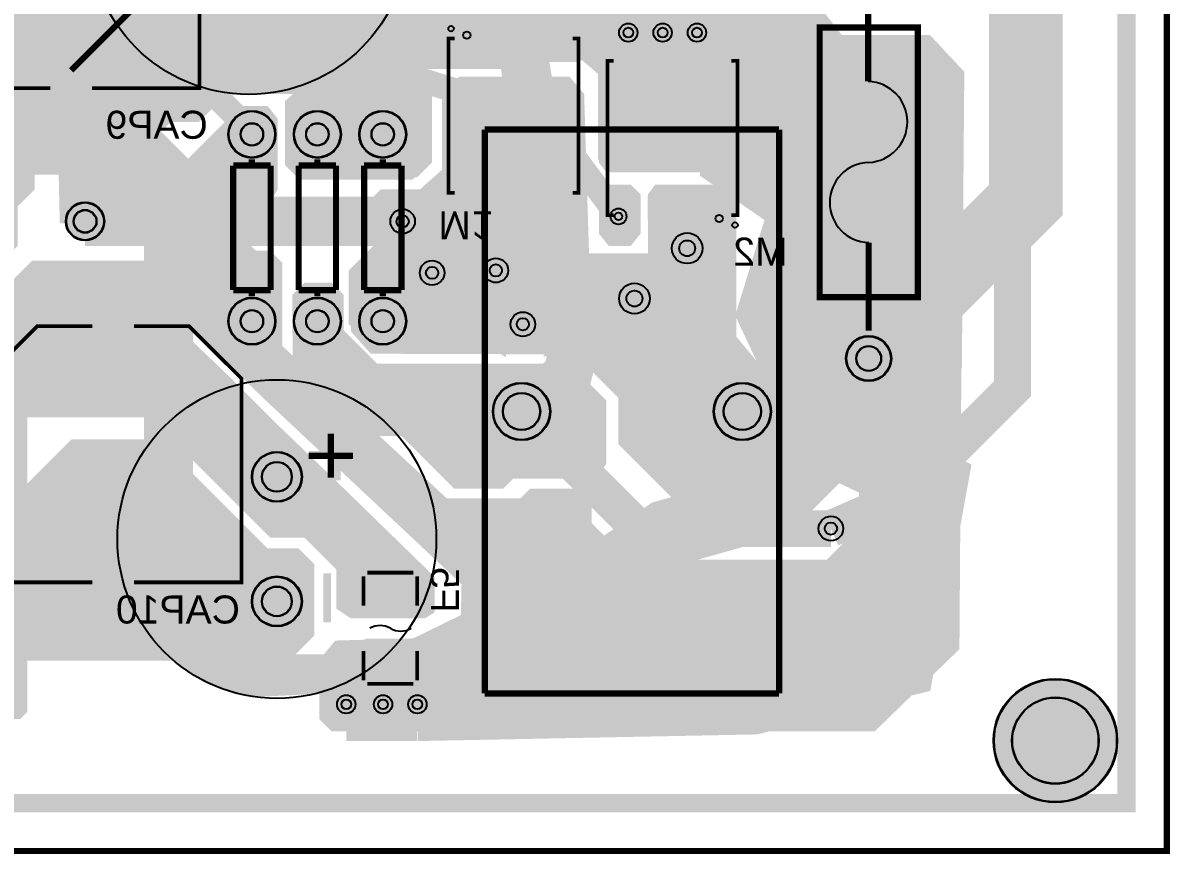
# Model space of a CAD drawing. Header units: millimetres. Extents: x 10 to 150, y 10 to 93.
# Drawn here: x 103.36 to 150.13, y 9.87 to 43.77 of the extents above; entities that cross this region are included whole.
import ezdxf

# ---------------------------------------------------------------- set-up
doc = ezdxf.new("R2010")
doc.units = ezdxf.units.MM
for name, color, linetype, true_color in [('BoardOutLine', 7, 'Continuous', 0xff00ff), ('BottomLayer', 7, 'Continuous', 0x00ff00), ('BottomPasteMaskLayer', 7, 'Continuous', 0x800000), ('BottomSilkLayer', 7, 'Continuous', 0x0000ff), ('BottomSolderMaskLayer', 7, 'Continuous', 0xaa00ff), ('Document', 7, 'Continuous', 0xffffff), ('Hole', 7, 'Continuous', 0x222222), ('Inner1', 7, 'Continuous', 0xffff00), ('Inner2', 7, 'Continuous', 0xff00ff), ('Multi-Layer', 7, 'Continuous', 0xc0c0c0), ('TopLayer', 7, 'Continuous', 0xff0000), ('TopSilkLayer', 7, 'Continuous', 0xffcc00), ('TopSolderMaskLayer', 7, 'Continuous', 0x800080)]:
    doc.layers.add(name, color=color, linetype=linetype, true_color=true_color)
doc.styles.get("Standard").update_dxf_attribs({"font": 'arial.ttf'})

msp = doc.modelspace()

# ---------------------------------------------------------------- hatches: boundary and pattern name
at = {"layer": 'BottomLayer'}
for points in [[(131.881, 48.87), (131.139, 48.382), (131.139, 47.382), (131.539, 46.882), (131.539, 45.182), (132.339, 44.282), (132.339, 43.582), (133.939, 41.982), (134.039, 40.082), (134.039, 38.482), (134.039, 36.982), (134.039, 34.882), (134.039, 30.782), (134.339, 30.482), (135.039, 29.882), (135.939, 29.182), (141.639, 29.682), (141.739, 41.782), (140.339, 43.282), (137.639, 43.282), (136.739, 43.282), (133.32, 47.733), (133.069, 48.624)], [(110.915, 45.834), (110.915, 47.485), (111.042, 47.612), (123.235, 47.612), (123.87, 46.977), (124.439, 46.182), (124.439, 42.482), (123.997, 41.897), (111.677, 41.897), (111.677, 42.024), (109.772, 43.929)], [(124.739, 42.182), (124.739, 43.882), (128.439, 47.182), (129.139, 47.682), (130.339, 47.682), (130.939, 47.082), (130.939, 45.782), (130.339, 45.182), (128.939, 45.182), (128.439, 45.382), (127.939, 45.382), (125.939, 43.482), (125.939, 42.182), (124.739, 42.182)], [(97.834, 42.405), (100.12, 42.405), (103.549, 45.834), (113.455, 45.834), (114.472, 44.818), (114.472, 41.897), (114.091, 41.516), (112.312, 41.516), (110.534, 39.738), (109.391, 39.738), (107.232, 37.579), (97.453, 37.579), (97.199, 37.833), (97.199, 38.468), (98.639, 41.082)], [(127.098, 37.828), (132.198, 37.828), (132.298, 37.728), (132.298, 37.828), (132.798, 38.328), (132.798, 42.028), (131.698, 43.128), (131.698, 44.128), (131.298, 44.528), (127.998, 44.528), (127.898, 44.428), (127.898, 44.428), (126.798, 43.328), (126.798, 38.228)], [(104.502, 44.092), (104.502, 39.592), (106.152, 39.592), (106.152, 44.092)], [(127.139, 37.682), (132.239, 37.682), (132.339, 37.582), (132.339, 37.682), (132.839, 38.182), (132.839, 41.882), (131.739, 42.982), (131.739, 43.982), (131.339, 44.382), (128.039, 44.382), (127.939, 44.282), (127.939, 44.282), (126.839, 43.182), (126.839, 38.082)], [(121.107, 42.394), (121.807, 42.394), (121.807, 43.319), (121.107, 43.319)], [(122.377, 42.394), (123.077, 42.394), (123.077, 43.319), (122.377, 43.319)], [(123.647, 42.394), (124.347, 42.394), (124.347, 43.319), (123.647, 43.319)], [(124.917, 42.394), (125.617, 42.394), (125.617, 43.319), (124.917, 43.319)], [(128.284, 42.41), (127.584, 42.41), (127.584, 41.485), (128.284, 41.485)], [(129.554, 42.41), (128.854, 42.41), (128.854, 41.485), (129.554, 41.485)], [(130.824, 42.41), (130.124, 42.41), (130.124, 41.485), (130.824, 41.485)], [(132.094, 42.41), (131.394, 42.41), (131.394, 41.485), (132.094, 41.485)], [(132.089, 41.788), (127.589, 41.788), (127.589, 37.788), (132.089, 37.788)], [(114.039, 40.182), (114.039, 37.982), (114.639, 37.382), (119.239, 37.382), (119.339, 37.482), (119.439, 37.482), (120.039, 38.082), (120.039, 40.882), (119.439, 41.382), (115.039, 41.482), (114.039, 40.582)], [(120.439, 40.682), (121.039, 41.482), (121.139, 41.582), (125.639, 41.582), (125.639, 41.582), (125.639, 41.582), (126.239, 40.882), (126.439, 34.282), (125.939, 33.782), (125.939, 30.282), (125.839, 30.282), (117.539, 30.282), (116.739, 31.182), (116.739, 31.382), (116.817, 33.695), (117.639, 34.682), (117.639, 36.682), (117.939, 36.982), (119.539, 36.982), (120.439, 37.782), (120.439, 37.982)], [(121.112, 37.286), (125.612, 37.286), (125.612, 41.286), (121.112, 41.286)], [(112.239, 40.382), (109.939, 38.082), (109.939, 36.682), (110.339, 36.282), (113.339, 36.282), (113.739, 36.982), (113.739, 39.882), (113.339, 40.382)], [(121.107, 36.664), (121.807, 36.664), (121.807, 37.589), (121.107, 37.589)], [(122.377, 36.664), (123.077, 36.664), (123.077, 37.589), (122.377, 37.589)], [(123.647, 36.664), (124.347, 36.664), (124.347, 37.589), (123.647, 37.589)], [(124.917, 36.664), (125.617, 36.664), (125.617, 37.589), (124.917, 37.589)], [(128.839, 36.782), (129.139, 37.182), (132.039, 37.182), (132.439, 36.782), (132.439, 30.982), (133.939, 29.182), (135.339, 27.482), (135.339, 25.582), (135.339, 24.882), (134.739, 24.182), (131.339, 24.182), (130.039, 24.182), (127.639, 26.582), (127.639, 28.482), (125.839, 30.282), (123.339, 30.282), (123.339, 33.882), (123.839, 34.382), (128.839, 34.382), (128.839, 34.382)], [(127.239, 37.182), (128.139, 37.182), (128.539, 36.782), (128.539, 35.182), (128.139, 34.682), (127.239, 34.682), (126.839, 35.182), (126.839, 36.782)], [(128.284, 36.68), (127.584, 36.68), (127.584, 35.755), (128.284, 35.755)], [(129.554, 36.68), (128.854, 36.68), (128.854, 35.755), (129.554, 35.755)], [(130.824, 36.68), (130.124, 36.68), (130.124, 35.755), (130.824, 35.755)], [(132.094, 36.68), (131.394, 36.68), (131.394, 35.755), (132.094, 35.755)], [(124.039, 20.282), (124.039, 14.882), (121.7, 14.9), (121.25, 15.3), (121.239, 20.882), (113.039, 28.582), (110.039, 31.582), (110.039, 34.182), (110.339, 34.482), (113.439, 34.482), (113.439, 34.482), (113.439, 34.482), (113.939, 33.982), (113.939, 32.882), (113.939, 30.59), (120.639, 24.382), (123.639, 24.382), (124.039, 24.782), (124.039, 20.282)], [(98.939, 28.282), (97.839, 28.282), (97.339, 27.982), (97.339, 27.982), (96.939, 27.982), (95.739, 27.982), (95.239, 28.382), (95.239, 31.082), (95.439, 31.282), (96.339, 31.282), (96.839, 31.782), (96.839, 31.782), (97.639, 32.582), (101.539, 32.582), (102.239, 32.582), (103.739, 34.082), (108.439, 34.082), (108.739, 33.782), (108.739, 32.382), (109.339, 31.682), (111.739, 29.382), (113.639, 27.482), (116.239, 24.982), (120.139, 21.182), (120.139, 19.732), (119.739, 19.482), (116.739, 19.482), (116.139, 19.882), (116.139, 21.482), (114.839, 22.782), (113.439, 22.782), (108.539, 27.682), (103.439, 27.682), (102.639, 28.482), (99.439, 28.482), (99.239, 28.282)], [(135.939, 31.882), (135.939, 29.182), (137.439, 27.682), (137.439, 26.782), (137.439, 23.182), (136.139, 21.882), (128.039, 21.882), (126.539, 23.382), (126.539, 24.432), (126.039, 24.782), (124.039, 24.782), (123.939, 24.682), (123.939, 20.182), (123.939, 14.882), (133.839, 14.882), (138.089, 14.882), (141.539, 18.232), (141.639, 32.482), (139.439, 33.482), (138.939, 33.482), (137.039, 33.482), (135.939, 32.382), (135.939, 32.182), (135.939, 30.782)], [(106.214, 32.933), (106.214, 28.433), (107.864, 28.433), (107.864, 32.933)], [(114.339, 32.682), (114.839, 33.182), (115.939, 33.182), (116.439, 32.682), (116.439, 30.882), (116.439, 30.782), (117.339, 29.882), (119.039, 29.882), (119.039, 29.682), (119.339, 29.382), (119.339, 28.482), (118.239, 27.382), (118.039, 27.382), (114.539, 30.882), (114.539, 30.882), (114.339, 31.082)], [(120.539, 29.882), (125.639, 29.882), (125.639, 29.882), (127.139, 28.382), (127.139, 25.782), (126.739, 25.182), (123.339, 25.182), (122.939, 24.782), (120.939, 24.782), (118.239, 27.482), (118.239, 29.082), (119.039, 29.882)], [(98.215, 22.466), (101.009, 22.466), (105.327, 26.784), (108.883, 26.784), (113.328, 22.339), (114.599, 22.339), (115.234, 21.704), (115.234, 18.783), (114.218, 17.767), (102.533, 17.767), (101.939, 18.282), (101.939, 19.082), (101.539, 19.382), (99.866, 19.418), (97.707, 19.418), (93.77, 19.418), (93.516, 19.672), (93.516, 22.339), (93.389, 22.466), (97.326, 22.466), (97.453, 22.593)], [(106.214, 23.933), (106.214, 19.433), (107.864, 19.433), (107.864, 23.933)], [(119.339, 21.528), (119.339, 19.528), (117.339, 19.528), (117.339, 21.528)], [(116.089, 18.582), (115.439, 17.782), (115.439, 15.382), (115.939, 14.882), (119.739, 14.882), (119.939, 15.082), (120.139, 15.282), (120.139, 17.882), (119.739, 18.682)], [(119.339, 18.637), (119.339, 16.637), (117.339, 16.637), (117.339, 18.637)]]:
    msp.add_hatch(color=256, dxfattribs=at).paths.add_polyline_path(points)
at = {"layer": 'BottomPasteMaskLayer'}
for points in [[(104.502, 44.092), (104.502, 39.592), (106.152, 39.592), (106.152, 44.092)], [(121.105, 42.395), (121.806, 42.395), (121.806, 43.317), (121.11, 43.317), (121.11, 43.314)], [(122.375, 42.395), (123.076, 42.395), (123.076, 43.317), (122.38, 43.317), (122.38, 43.314)], [(123.645, 42.395), (124.346, 42.395), (124.346, 43.317), (123.65, 43.317), (123.65, 43.314)], [(124.915, 42.395), (125.616, 42.395), (125.616, 43.317), (124.92, 43.317), (124.92, 43.314)], [(132.093, 42.41), (131.391, 42.41), (131.391, 41.789), (130.821, 41.789), (130.821, 42.408), (130.121, 42.408), (130.121, 41.789), (129.559, 41.789), (129.559, 42.412), (128.851, 42.412), (128.851, 41.787), (128.287, 41.787), (128.287, 42.412), (127.583, 42.412), (127.583, 41.789), (127.589, 41.789), (127.589, 37.787), (132.093, 37.787), (132.093, 41.81)], [(121.108, 36.664), (121.81, 36.664), (121.81, 37.285), (122.379, 37.285), (122.379, 36.666), (123.08, 36.666), (123.08, 37.285), (123.642, 37.285), (123.642, 36.662), (124.35, 36.662), (124.35, 37.287), (124.914, 37.287), (124.914, 36.662), (125.618, 36.662), (125.618, 37.285), (125.612, 37.285), (125.612, 41.287), (121.108, 41.287), (121.108, 37.264)], [(128.286, 36.679), (127.585, 36.679), (127.585, 35.757), (128.281, 35.757), (128.281, 35.76)], [(129.556, 36.679), (128.855, 36.679), (128.855, 35.757), (129.551, 35.757), (129.551, 35.76)], [(130.826, 36.679), (130.125, 36.679), (130.125, 35.757), (130.821, 35.757), (130.821, 35.76)], [(132.096, 36.679), (131.395, 36.679), (131.395, 35.757), (132.091, 35.757), (132.091, 35.76)], [(106.214, 32.933), (106.214, 28.433), (107.864, 28.433), (107.864, 32.933)], [(106.214, 23.933), (106.214, 19.433), (107.864, 19.433), (107.864, 23.933)], [(119.339, 21.528), (119.339, 19.528), (117.339, 19.528), (117.339, 21.528)], [(119.339, 18.637), (119.339, 16.637), (117.339, 16.637), (117.339, 18.637)]]:
    msp.add_hatch(color=256, dxfattribs=at).paths.add_polyline_path(points)
at = {"layer": 'BottomSilkLayer'}
for points in [[(107.541, 41.501), (107.85, 41.501), (107.85, 42.737), (107.541, 42.737)], [(109.254, 31.024), (109.563, 31.024), (109.563, 29.788), (109.254, 29.788)], [(108.378, 30.56), (110.438, 30.56), (110.438, 30.251), (108.378, 30.251)], [(109.254, 21.342), (109.563, 21.342), (109.563, 22.578), (109.254, 22.578)]]:
    msp.add_hatch(color=256, dxfattribs=at).paths.add_polyline_path(points)
at = {"layer": 'BottomSolderMaskLayer'}
for points in [[(104.493, 44.161), (104.493, 39.523), (106.161, 39.523), (106.161, 44.161)], [(121.081, 42.369), (121.832, 42.369), (121.832, 43.345), (121.081, 43.345)], [(122.351, 42.369), (123.102, 42.369), (123.102, 43.345), (122.351, 43.345)], [(123.621, 42.369), (124.372, 42.369), (124.372, 43.345), (123.621, 43.345)], [(124.891, 42.369), (125.642, 42.369), (125.642, 43.345), (124.891, 43.345)], [(128.31, 42.436), (127.559, 42.436), (127.559, 41.46), (128.31, 41.46)], [(129.58, 42.436), (128.829, 42.436), (128.829, 41.46), (129.58, 41.46)], [(130.85, 42.436), (130.099, 42.436), (130.099, 41.46), (130.85, 41.46)], [(132.12, 42.436), (131.369, 42.436), (131.369, 41.46), (132.12, 41.46)], [(132.114, 41.813), (127.564, 41.813), (127.564, 37.763), (132.114, 37.763)], [(121.087, 37.261), (125.637, 37.261), (125.637, 41.311), (121.087, 41.311)], [(111.728, 39.23, 1), (113.659, 39.23, 1)], [(114.395, 39.23, 1), (116.326, 39.23, 1)], [(117.062, 39.23, 1), (118.993, 39.23, 1)], [(121.081, 36.638), (121.832, 36.638), (121.832, 37.614), (121.081, 37.614)], [(122.351, 36.638), (123.102, 36.638), (123.102, 37.614), (122.351, 37.614)], [(123.621, 36.638), (124.372, 36.638), (124.372, 37.614), (123.621, 37.614)], [(124.891, 36.638), (125.642, 36.638), (125.642, 37.614), (124.891, 37.614)], [(128.31, 36.705), (127.559, 36.705), (127.559, 35.729), (128.31, 35.729)], [(129.58, 36.705), (128.829, 36.705), (128.829, 35.729), (129.58, 35.729)], [(130.85, 36.705), (130.099, 36.705), (130.099, 35.729), (130.85, 35.729)], [(132.12, 36.705), (131.369, 36.705), (131.369, 35.729), (132.12, 35.729)], [(105.102, 35.682, 1), (106.677, 35.682, 1)], [(106.205, 33.002), (106.205, 28.363), (107.874, 28.363), (107.874, 33.002)], [(111.728, 31.61, 1), (113.659, 31.61, 1)], [(114.395, 31.61, 1), (116.326, 31.61, 1)], [(117.062, 31.61, 1), (118.993, 31.61, 1)], [(136.914, 30.087, 1), (138.765, 30.087, 1)], [(122.513, 27.926, 1), (124.863, 27.926, 1)], [(131.513, 27.926, 1), (133.863, 27.926, 1)], [(112.685, 25.26, 1), (114.736, 25.26, 1)], [(106.205, 24.002), (106.205, 19.363), (107.874, 19.363), (107.874, 24.002)], [(119.365, 21.553), (119.365, 19.502), (117.314, 19.502), (117.314, 21.553)], [(112.685, 20.18, 1), (114.736, 20.18, 1)], [(119.365, 18.663), (119.365, 16.612), (117.314, 16.612), (117.314, 18.663)], [(142.925, 14.5, 1), (147.975, 14.5, 1)]]:
    msp.add_hatch(color=256, dxfattribs=at).paths.add_polyline_path(points)
at = {"layer": 'Document'}
for points in [[(105.172, 41.501), (105.481, 41.501), (105.481, 42.737), (105.172, 42.737)], [(116.854, 42.637), (108.054, 42.637), (109.554, 41.537), (110.854, 41.037), (112.054, 40.937), (114.054, 41.037), (115.754, 41.637)], [(106.885, 31.024), (107.194, 31.024), (107.194, 29.788), (106.885, 29.788)], [(106.009, 30.56), (108.069, 30.56), (108.069, 30.251), (106.009, 30.251)], [(116.311, 27.119), (116.311, 25.219), (116.311, 25.119), (116.211, 25.119), (116.011, 25.119), (116.011, 27.119)], [(115.011, 26.319), (116.911, 26.319), (117.011, 26.319), (117.011, 26.219), (117.011, 26.019), (115.011, 26.019)], [(106.885, 21.342), (107.194, 21.342), (107.194, 22.578), (106.885, 22.578)], [(115.911, 21.319), (115.911, 19.419), (115.911, 19.319), (115.811, 19.319), (115.611, 19.319), (115.611, 21.319)], [(117.997, 17.999), (109.197, 17.999), (110.697, 16.899), (111.997, 16.399), (113.197, 16.299), (115.197, 16.399), (116.897, 16.999)]]:
    msp.add_hatch(color=256, dxfattribs=at).paths.add_polyline_path(points)
at = {"layer": 'Inner1'}
for points in [[(135.939, 31.882), (135.939, 29.182), (137.439, 27.682), (137.439, 26.782), (137.439, 23.182), (136.139, 21.882), (128.039, 21.882), (126.539, 23.382), (126.539, 24.432), (126.039, 24.782), (124.039, 24.782), (123.939, 24.682), (123.939, 20.182), (123.939, 14.882), (133.839, 14.882), (138.089, 14.882), (141.539, 18.232), (141.592, 31.354), (138.142, 38.543), (137.555, 34.524), (136.303, 34.524), (135.939, 32.382), (135.939, 32.182), (135.939, 30.782)], [(120.919, 35.723), (123.096, 35.106), (121.609, 34.471), (121.391, 34.689)], [(124.039, 20.282), (124.039, 14.882), (122.251, 14.882), (121.139, 16.034), (121.239, 20.882), (113.039, 28.582), (110.039, 31.582), (110.039, 34.182), (110.339, 34.482), (113.439, 34.482), (113.439, 34.482), (113.439, 34.482), (113.939, 33.982), (113.939, 32.882), (113.939, 30.59), (120.639, 24.382), (123.639, 24.382), (124.039, 24.782), (124.039, 20.282)], [(119.054, 32.45), (119.067, 32.45), (123.055, 30.139), (123.055, 32.323), (122.191, 33.187)]]:
    msp.add_hatch(color=256, dxfattribs=at).paths.add_polyline_path(points)
at = {"layer": 'Inner2'}
for points in [[(96.839, 36.682), (96.839, 37.082), (100.439, 40.682), (100.439, 47.182), (100.439, 48.082), (99.439, 49.382), (100.639, 50.482), (102.839, 49.982), (102.939, 49.982), (103.739, 49.182), (103.739, 44.482), (103.839, 44.382), (103.839, 36.982), (103.139, 36.282), (103.139, 34.682), (101.039, 32.582), (97.739, 32.582), (97.339, 32.982), (97.339, 34.282), (96.839, 34.782)], [(127.098, 37.828), (132.198, 37.828), (132.298, 37.728), (132.298, 37.828), (132.798, 38.328), (132.798, 42.028), (131.698, 43.128), (131.698, 44.128), (131.298, 44.528), (127.998, 44.528), (126.8, 45.15), (126.798, 43.328), (126.1, 42.3), (126.8, 41.7), (126.9, 38.35)], [(120.439, 40.682), (121.039, 41.482), (121.139, 41.582), (125.639, 41.582), (125.639, 41.582), (125.639, 41.582), (126, 40.95), (126, 34.3), (125.939, 33.782), (125.885, 30.889), (125.238, 30.256), (117.539, 30.282), (116.739, 31.182), (116.739, 31.382), (116.639, 31.482), (116.639, 33.682), (117.639, 34.682), (117.639, 36.682), (117.939, 36.982), (119.539, 36.982), (120.439, 37.782), (120.439, 37.982)], [(99.339, 28.482), (99.339, 31.182), (99.339, 31.182), (100.339, 32.182), (102.239, 32.182), (102.439, 32.182), (103.539, 31.082), (103.539, 26.782), (103.539, 15.682), (103.239, 15.382), (97.839, 15.382), (97.439, 15.782), (97.436, 18.794), (97.61, 18.972), (99.139, 18.982), (99.339, 19.182)], [(117.439, 18.282), (115.839, 18.282), (115.439, 17.782), (115.439, 15.382), (115.939, 14.882), (119.739, 14.882), (119.939, 15.082), (120.139, 15.282), (120.139, 17.882), (119.739, 18.282)]]:
    msp.add_hatch(color=256, dxfattribs=at).paths.add_polyline_path(points)
at = {"layer": 'Multi-Layer'}
for points in [[(111.754, 39.23, 1), (113.633, 39.23, 1)], [(114.421, 39.23, 1), (116.3, 39.23, 1)], [(117.088, 39.23, 1), (118.967, 39.23, 1)], [(111.754, 31.61, 1), (113.633, 31.61, 1)], [(114.421, 31.61, 1), (116.3, 31.61, 1)], [(117.088, 31.61, 1), (118.967, 31.61, 1)], [(136.939, 30.087, 1), (138.739, 30.087, 1)], [(122.538, 27.926, 1), (124.838, 27.926, 1)], [(131.538, 27.926, 1), (133.838, 27.926, 1)], [(112.711, 25.26, 1), (114.711, 25.26, 1)], [(112.711, 20.18, 1), (114.711, 20.18, 1)]]:
    msp.add_hatch(color=256, dxfattribs=at).paths.add_polyline_path(points)
at = {"layer": 'TopLayer'}
for points in [[(115.107, 42.41), (115.86, 42.41), (117.976, 44.527), (117.976, 41.987), (117.882, 41.893)], [(106.782, 38.694), (106.782, 38.553), (109.698, 35.637), (106.17, 35.637), (105.888, 35.919)]]:
    msp.add_hatch(color=256, dxfattribs=at).paths.add_polyline_path(points)
at = {"layer": 'TopSilkLayer'}
for points in [[(116.868, 42.658), (108.068, 42.658), (109.568, 41.558), (110.868, 41.058), (112.068, 40.958), (114.068, 41.058), (115.768, 41.658)], [(118.011, 18.019), (109.211, 18.019), (110.711, 16.919), (112.011, 16.419), (113.211, 16.319), (115.211, 16.419), (116.911, 17.019)]]:
    msp.add_hatch(color=256, dxfattribs=at).paths.add_polyline_path(points)
at = {"layer": 'TopSolderMaskLayer'}
for points in [[(111.728, 39.23, 1), (113.659, 39.23, 1)], [(114.395, 39.23, 1), (116.326, 39.23, 1)], [(117.062, 39.23, 1), (118.993, 39.23, 1)], [(105.102, 35.682, 1), (106.677, 35.682, 1)], [(111.728, 31.61, 1), (113.659, 31.61, 1)], [(114.395, 31.61, 1), (116.326, 31.61, 1)], [(117.062, 31.61, 1), (118.993, 31.61, 1)], [(136.914, 30.087, 1), (138.765, 30.087, 1)], [(122.513, 27.926, 1), (124.863, 27.926, 1)], [(131.513, 27.926, 1), (133.863, 27.926, 1)], [(112.685, 25.26, 1), (114.736, 25.26, 1)], [(112.685, 20.18, 1), (114.736, 20.18, 1)], [(142.925, 14.5, 1), (147.975, 14.5, 1)]]:
    msp.add_hatch(color=256, dxfattribs=at).paths.add_polyline_path(points)

# ---------------------------------------------------------------- linework, layer by layer
at = {"layer": 'BoardOutLine', "const_width": 0.254}
msp.add_lwpolyline([(10, 90), (150, 90), (150, 10), (10, 10), (10, 90)], close=True, dxfattribs=at)
at = {"layer": 'BottomLayer'}
for points, const_width in [([(105.327, 41.842), (108.302, 44.818), (112.568, 44.818)], 0.254), ([(137.84, 30.087), (137.84, 41.582)], 3)]:
    msp.add_lwpolyline(points, dxfattribs=dict(at, const_width=const_width))
at = {"layer": 'BottomSilkLayer'}
for points, const_width in [([(12.2, 88.35), (148.35, 88.35), (148.35, 11.95), (12.15, 11.95), (12.2, 88.3)], 0.75), ([(104.475, 41.116), (100.101, 41.116), (100.101, 49.432), (102.237, 51.568), (104.475, 51.568)], 0.152), ([(106.179, 41.116), (110.553, 41.116), (110.553, 49.432), (108.417, 51.568), (106.179, 51.568)], 0.152), ([(120.958, 43.143), (120.71, 43.143), (120.71, 43.143), (120.71, 36.84), (120.71, 36.84), (120.958, 36.84)], 0.152), ([(125.765, 43.143), (126.013, 43.143), (126.013, 43.143), (126.013, 36.84), (126.013, 36.84), (125.765, 36.84)], 0.152), ([(127.436, 35.931), (127.188, 35.931), (127.188, 35.931), (127.188, 42.234), (127.188, 42.234), (127.436, 42.234)], 0.152), ([(132.243, 35.931), (132.491, 35.931), (132.491, 35.931), (132.491, 42.234), (132.491, 42.234), (132.243, 42.234)], 0.152), ([(106.187, 20.956), (101.813, 20.956), (101.813, 29.273), (103.949, 31.409), (106.187, 31.409)], 0.152), ([(107.892, 20.956), (112.266, 20.956), (112.266, 29.273), (110.129, 31.409), (107.892, 31.409)], 0.152), ([(117.247, 21.199), (117.247, 20.009)], 0.152), ([(119.28, 21.351), (117.399, 21.351)], 0.152), ([(119.432, 20.009), (119.432, 21.199)], 0.152), ([(117.247, 16.966), (117.247, 18.156)], 0.152), ([(119.432, 18.156), (119.432, 16.966)], 0.152), ([(119.28, 16.814), (117.399, 16.814)], 0.152)]:
    msp.add_lwpolyline(points, dxfattribs=dict(at, const_width=const_width))
for centre in [(120.812, 43.542), (132.389, 35.532)]:
    msp.add_circle(centre, 0.11, dxfattribs=at)
for centre, start, end in [((117.917, 18.351), 60, 120), ((118.762, 19.814), 240, 300)]:
    msp.add_arc(centre, 0.845, start, end, dxfattribs=at)
at = {"layer": 'BottomSolderMaskLayer'}
for centre, radius in [((112.693, 39.23), 0.965), ((115.361, 39.23), 0.965), ((118.027, 39.23), 0.965), ((112.694, 39.229), 0.462), ((115.361, 39.229), 0.462), ((118.028, 39.229), 0.462), ((105.889, 35.682), 0.787), ((105.889, 35.682), 0.472), ((112.693, 31.61), 0.965), ((115.361, 31.61), 0.965), ((118.027, 31.61), 0.965), ((112.694, 31.609), 0.462), ((115.361, 31.609), 0.462), ((118.028, 31.609), 0.462), ((137.839, 30.087), 0.925), ((137.84, 30.086), 0.514), ((123.688, 27.926), 1.175), ((132.688, 27.926), 1.175), ((123.688, 27.926), 0.766), ((132.688, 27.926), 0.766), ((113.711, 25.26), 1.025), ((113.711, 25.26), 0.615), ((113.711, 20.18), 1.025), ((113.711, 20.18), 0.615), ((145.45, 14.5), 2.525), ((145.45, 14.5), 1.768)]:
    msp.add_circle(centre, radius, dxfattribs=at)
at = {"layer": 'Document'}
for centre in [(121.456, 43.275), (131.744, 35.799)]:
    msp.add_circle(centre, 0.15, dxfattribs=at)
at = {"layer": 'Hole'}
for centre, radius in [((128.039, 43.383), 0.2), ((129.439, 43.383), 0.2), ((130.839, 43.383), 0.2), ((127.639, 35.883), 0.155), ((118.839, 35.682), 0.25), ((130.439, 34.582), 0.325), ((120.039, 33.582), 0.25), ((122.639, 33.682), 0.25), ((128.289, 32.533), 0.325), ((123.739, 31.483), 0.25), ((136.3, 23.15), 0.25), ((116.539, 15.982), 0.2), ((118.039, 15.982), 0.2), ((119.439, 15.982), 0.2)]:
    msp.add_circle(centre, radius, dxfattribs=at)
at = {"layer": 'Inner1'}
for points, const_width in [([(112.693, 31.61), (112.693, 33.228), (108.69, 37.231), (104.639, 48.232), (104.438, 60.332), (108.69, 68.282), (113.081, 69.342)], 2), ([(119.238, 64.084), (115.537, 64.084), (114.338, 62.883), (114.338, 60.183), (115.122, 58.784), (114.351, 57.404), (112.156, 57.242), (111.819, 55.994), (110.879, 54.018), (109.764, 50.267), (109.5, 47.465), (109.726, 44.374), (110.795, 42.215), (112.131, 41.582), (118.336, 41.839), (124.638, 39.883), (127.638, 35.883)], 1), ([(137.838, 30.086), (137.838, 30.14), (144.249, 36.551), (144.249, 57.892), (144.249, 57.892), (141.6, 61.55), (136.599, 61.6)], 3), ([(128.01, 43.145), (127.273, 43.882), (120.389, 43.882), (115.839, 48.432), (115.839, 49.332), (117.739, 51.232), (117.739, 53.333), (119.289, 54.882)], 3), ([(132.239, 47.673), (132.339, 47.572), (133.739, 43.682)], 2), ([(128.01, 43.145), (129.407, 43.145)], 3), ([(130.313, 43.148), (129.507, 43.112)], 3), ([(133.739, 43.682), (133.739, 41.582), (137.289, 38.032), (137.289, 30.637), (137.84, 30.087)], 2), ([(115.361, 39.23), (118.028, 39.23)], 2), ([(120.039, 33.582), (120.039, 34.483), (118.839, 35.682)], 3), ([(128.789, 31.682), (129.139, 31.682), (130.339, 32.882), (130.439, 32.882), (130.439, 34.582)], 3), ([(120.039, 33.582), (122.639, 33.582)], 3), ([(123.739, 31.483), (123.739, 32.583), (122.639, 33.682)], 3), ([(132.688, 27.926), (132.546, 27.926), (128.789, 31.682), (123.939, 31.682), (123.739, 31.483)], 3), ([(115.361, 31.61), (119.044, 27.926), (123.688, 27.926)], 1), ([(137.839, 30.087), (139.887, 30.087), (141, 31.2)], 1)]:
    msp.add_lwpolyline(points, dxfattribs=dict(at, const_width=const_width))
at = {"layer": 'Inner2'}
for points, const_width in [([(112.441, 59.677), (112.033, 59.677), (107.089, 54.732), (107.089, 39.832), (109.289, 37.632), (109.289, 22.582), (111.308, 22.582), (113.711, 20.18)], 2), ([(109.639, 42.38), (109.639, 50.935), (113.538, 54.834)], 1), ([(126.25, 43.75), (120.85, 43.8), (118.735, 46.083), (116.49, 47.132), (116.337, 49.185)], 3), ([(142.299, 49.401), (142.3, 48.55), (143.701, 46.701), (143.701, 28.849), (139.294, 24.442), (136.299, 23.15)], 1.5), ([(112.693, 39.23), (112.693, 39.328), (109.639, 42.382)], 1), ([(118.138, 16.584), (122.15, 18.55), (126.05, 20.5), (129.6, 22.95), (133.85, 24.15), (136.449, 26.749), (134.001, 31.951), (135.349, 36.35), (130.338, 39.784), (130.239, 39.883)], 2.75), ([(123.688, 27.927), (116.523, 27.927), (115.359, 29.088), (115.359, 31.61)], 2)]:
    msp.add_lwpolyline(points, dxfattribs=dict(at, const_width=const_width))
at = {"layer": 'Multi-Layer'}
for centre, radius in [((128.039, 43.383), 0.375), ((129.439, 43.383), 0.375), ((130.839, 43.383), 0.375), ((112.693, 39.23), 0.94), ((115.361, 39.23), 0.94), ((118.027, 39.23), 0.94), ((112.694, 39.229), 0.45), ((115.361, 39.229), 0.45), ((118.028, 39.229), 0.45), ((105.889, 35.682), 0.762), ((105.889, 35.682), 0.457), ((118.839, 35.682), 0.5), ((127.639, 35.883), 0.325), ((130.439, 34.582), 0.625), ((122.639, 33.682), 0.5), ((120.039, 33.582), 0.5), ((128.289, 32.533), 0.625), ((112.693, 31.61), 0.94), ((115.361, 31.61), 0.94), ((118.027, 31.61), 0.94), ((112.694, 31.609), 0.45), ((115.361, 31.609), 0.45), ((118.028, 31.609), 0.45), ((123.739, 31.483), 0.5), ((137.839, 30.087), 0.9), ((137.84, 30.086), 0.5), ((123.688, 27.926), 1.15), ((132.688, 27.926), 1.15), ((123.688, 27.926), 0.75), ((132.688, 27.926), 0.75), ((113.711, 25.26), 1), ((113.711, 25.26), 0.6), ((136.3, 23.15), 0.5), ((113.711, 20.18), 1), ((113.711, 20.18), 0.6), ((145.45, 14.5), 2.5), ((116.539, 15.982), 0.375), ((118.039, 15.982), 0.375), ((119.439, 15.982), 0.375), ((145.45, 14.5), 1.75)]:
    msp.add_circle(centre, radius, dxfattribs=at)
at = {"layer": 'TopLayer'}
for points, const_width in [([(121.965, 83.131), (110.689, 83.233), (108.439, 80.261), (108.439, 43.583), (110.138, 41.881), (117.182, 41.881), (117.84, 41.881), (118.028, 39.23), (118.028, 39.23)], 2), ([(104.872, 77.417), (104.741, 43.309), (105.789, 38.722), (105.86, 35.624)], 2), ([(118.026, 39.23), (117.981, 41.168), (118.479, 41.75), (118.283, 43.343), (118.288, 44.447), (119.337, 48.882), (117.95, 52.21), (117.249, 55.588), (118.547, 57.62), (121.786, 59.713), (124.018, 60.262), (126.279, 60.49), (128.387, 62.733), (130.538, 62.934), (131.488, 63.584), (131.59, 64.592), (131.189, 65.334), (131.087, 66.883)], 0.75), ([(131.909, 55.435), (129.752, 56.819), (126.694, 57.797), (124.663, 56.476), (123.689, 54.332), (124.888, 52.333), (123.141, 46.331), (125.03, 34.625), (126.105, 31.64), (125.551, 29.395), (123.687, 27.927)], 2), ([(128.273, 42.926), (132.995, 42.824), (132.537, 38.278), (135.349, 36.35), (134.001, 31.951), (136.449, 26.749), (140.351, 24.9), (139.05, 17.75), (133.1, 16.25), (119.439, 15.982)], 3), ([(128.039, 43.382), (130.839, 43.382)], 2), ([(118.839, 35.682), (105.889, 35.682)], 2), ([(118.839, 35.682), (118.839, 34.782), (120.039, 33.582)], 2), ([(122.172, 33.54), (120.039, 33.682)], 2), ([(123.688, 27.926), (116.574, 27.926), (115.4, 29.1), (115.4, 31.57), (115.361, 31.61)], 2), ([(136.3, 23.15), (128.464, 23.15), (123.688, 27.926)], 1.5), ([(116.539, 15.982), (118.039, 15.982)], 3), ([(119.439, 15.982), (118.039, 15.982)], 3)]:
    msp.add_lwpolyline(points, dxfattribs=dict(at, const_width=const_width))
at = {"layer": 'TopSilkLayer'}
for points, const_width in [([(12.2, 88.35), (148.35, 88.35), (148.35, 11.95), (12.15, 11.95), (12.2, 88.3)], 0.75), ([(137.819, 41.388), (137.819, 44.956)], 0.254), ([(134.188, 39.426), (122.188, 39.426)], 0.254), ([(122.188, 39.426), (122.188, 16.426)], 0.254), ([(134.188, 39.426), (134.188, 16.426)], 0.254), ([(111.932, 37.959), (112.694, 37.959)], 0.254), ([(111.932, 32.879), (111.932, 37.959)], 0.254), ([(112.694, 37.959), (112.694, 38.213)], 0.254), ([(112.694, 37.959), (113.456, 37.959)], 0.254), ([(113.456, 37.959), (113.456, 32.879)], 0.254), ([(114.599, 37.959), (115.361, 37.959)], 0.254), ([(114.599, 32.879), (114.599, 37.959)], 0.254), ([(115.361, 37.959), (115.361, 38.213)], 0.254), ([(115.361, 37.959), (116.123, 37.959)], 0.254), ([(116.123, 37.959), (116.123, 32.879)], 0.254), ([(117.266, 37.959), (118.028, 37.959)], 0.254), ([(117.266, 32.879), (117.266, 37.959)], 0.254), ([(118.028, 37.959), (118.028, 38.213)], 0.254), ([(118.028, 37.959), (118.79, 37.959)], 0.254), ([(118.79, 37.959), (118.79, 32.879)], 0.254), ([(137.84, 34.815), (137.84, 31.218)], 0.254), ([(112.694, 32.879), (111.932, 32.879)], 0.254), ([(112.694, 32.879), (112.694, 32.625)], 0.254), ([(113.456, 32.879), (112.694, 32.879)], 0.254), ([(115.361, 32.879), (114.599, 32.879)], 0.254), ([(115.361, 32.879), (115.361, 32.625)], 0.254), ([(116.123, 32.879), (115.361, 32.879)], 0.254), ([(118.028, 32.879), (117.266, 32.879)], 0.254), ([(118.028, 32.879), (118.028, 32.625)], 0.254), ([(118.79, 32.879), (118.028, 32.879)], 0.254), ([(115.911, 27.021), (115.911, 25.221)], 0.254), ([(116.811, 26.121), (115.011, 26.121)], 0.254), ([(134.188, 16.426), (122.188, 16.426)], 0.254)]:
    msp.add_lwpolyline(points, dxfattribs=dict(at, const_width=const_width))
at = {"layer": 'TopSilkLayer', "const_width": 0.254}
msp.add_lwpolyline([(139.84, 32.586), (135.84, 32.586), (135.84, 43.586), (139.84, 43.586), (139.84, 32.586)], close=True, dxfattribs=at)
at = {"layer": 'TopSilkLayer'}
for centre in [(112.568, 47.359), (113.711, 22.721)]:
    msp.add_circle(centre, 6.5, dxfattribs=at)
for centre, radius, start, end in [((137.766, 39.737), 1.652, 272.547, 88.1546), ((137.887, 36.451), 1.636, 91.6435, 268.3565)]:
    msp.add_arc(centre, radius, start, end, dxfattribs=at)
at = {"layer": 'TopSolderMaskLayer'}
for centre, radius in [((112.693, 39.23), 0.965), ((115.361, 39.23), 0.965), ((118.027, 39.23), 0.965), ((112.694, 39.229), 0.462), ((115.361, 39.229), 0.462), ((118.028, 39.229), 0.462), ((105.889, 35.682), 0.787), ((105.889, 35.682), 0.472), ((112.693, 31.61), 0.965), ((115.361, 31.61), 0.965), ((118.027, 31.61), 0.965), ((112.694, 31.609), 0.462), ((115.361, 31.609), 0.462), ((118.028, 31.609), 0.462), ((137.839, 30.087), 0.925), ((137.84, 30.086), 0.514), ((123.688, 27.926), 1.175), ((132.688, 27.926), 1.175), ((123.688, 27.926), 0.766), ((132.688, 27.926), 0.766), ((113.711, 25.26), 1.025), ((113.711, 25.26), 0.615), ((113.711, 20.18), 1.025), ((113.711, 20.18), 0.615), ((145.45, 14.5), 2.525), ((145.45, 14.5), 1.768)]:
    msp.add_circle(centre, radius, dxfattribs=at)

# ---------------------------------------------------------------- texts
at = {"layer": 'BottomSilkLayer', "text_generation_flag": 2}
for s, p in [('CAP9', (110.895, 39.049)), ('M2', (134.538, 33.875)), ('CAP10', (112.207, 19.277))]:
    msp.add_text(s, height=1.143, dxfattribs=at).set_placement(p)
for s, rotation, p in [('M1', 180, (120.295, 36.087)), ('F5', 270, (119.99, 19.718))]:
    msp.add_text(s, height=1.143, rotation=rotation, dxfattribs=at).set_placement(p)

doc.saveas('drawing.dxf')
